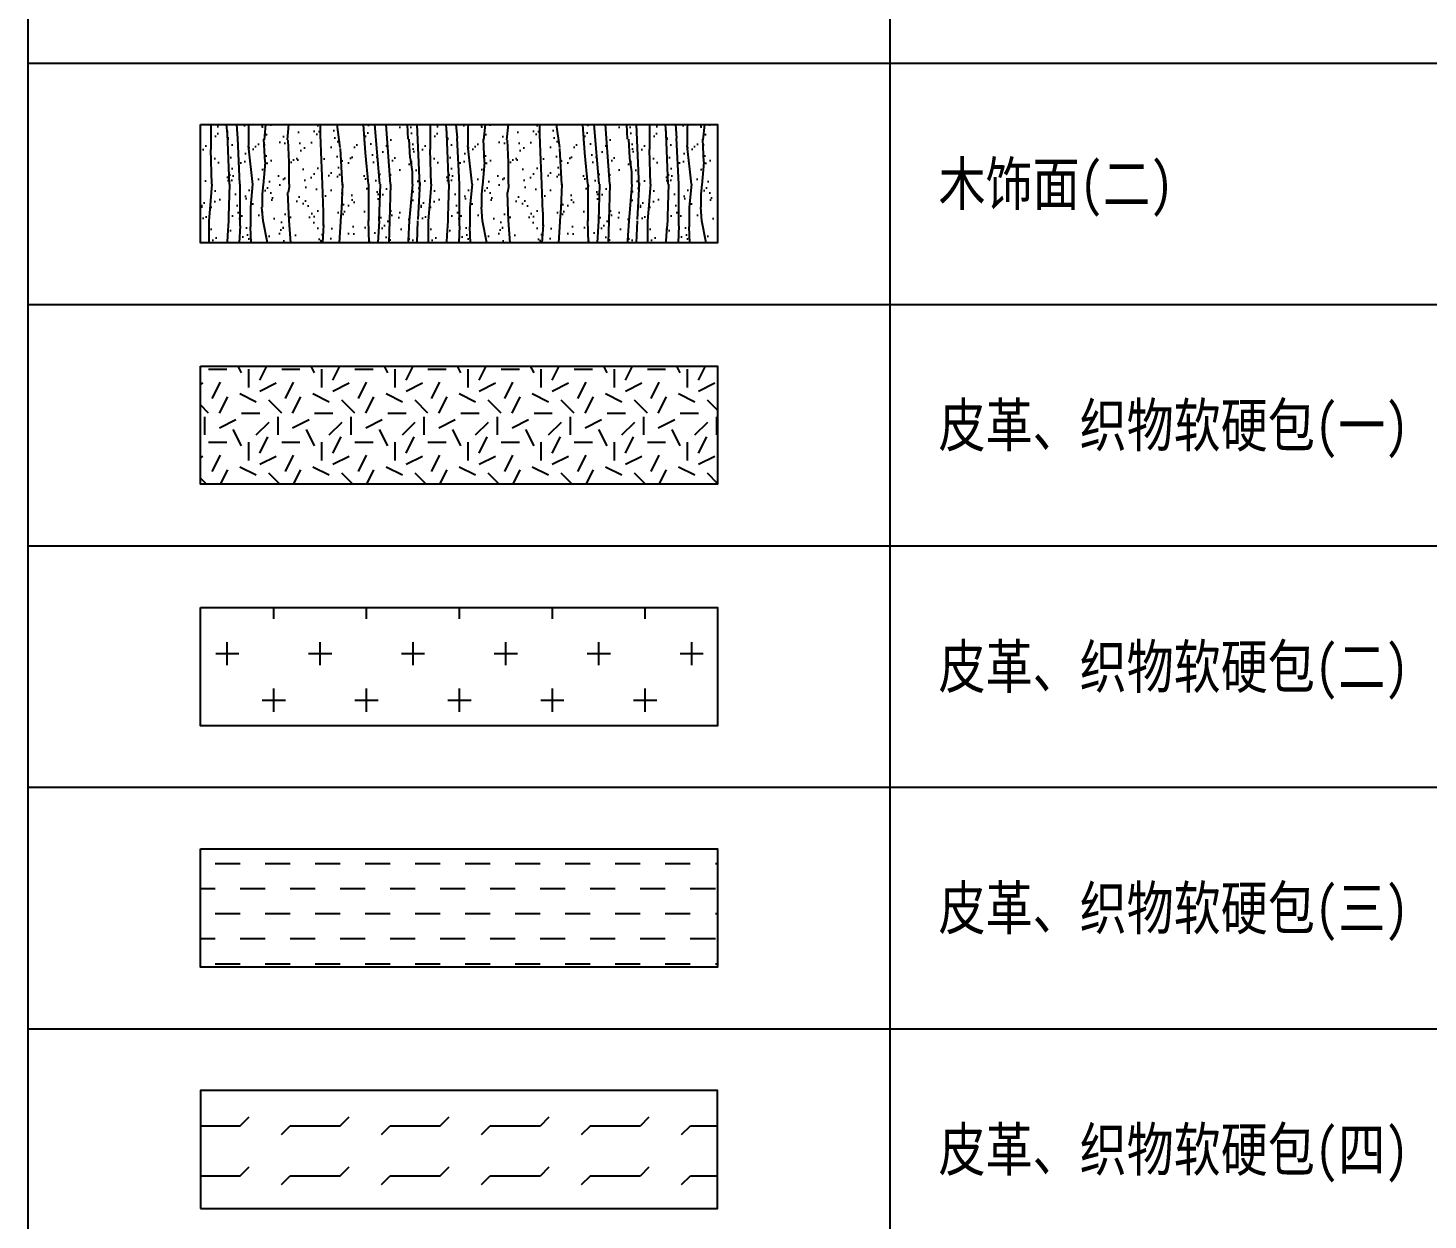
# Model space of a CAD drawing. Header units: millimetres. Extents: x -114775 to 228300, y -175499 to 108657.
# Drawn here: x -101547.9 to -101466.7, y -112301.9 to -112232.8 of the extents above; entities that cross this region are included whole.
import ezdxf
from ezdxf.enums import TextEntityAlignment as Align

# ---------------------------------------------------------------- set-up
doc = ezdxf.new("R2010")
doc.units = ezdxf.units.MM
doc.header["$LTSCALE"] = 1000
for name, color, linetype in [('E-立面填充', 250, 'CONTINUOUS'), ('W-图框', 251, 'CONTINUOUS'), ('W-文字', 35, 'CONTINUOUS')]:
    doc.layers.add(name, color=color, linetype=linetype)
doc.styles.add('WORD-1', font='', dxfattribs={"width": 0.7})
doc.styles.get('WORD-1').set_extended_font_data('FangSong_GB2312')

msp = doc.modelspace()

# ---------------------------------------------------------------- hatches: boundary and pattern name
at = {"layer": 'E-立面填充', "ltscale": 1000}
h = msp.add_hatch(dxfattribs=at)
h.set_pattern_fill('FA木纹深SC1000', color=250, scale=12.72544, angle=90, style=0, pattern_type=2)
h.set_pattern_definition([(266.633539, (-106515.9193, -112422.1599), (-1e-07, -12.72543966), [4.12774, -212.578687]), (268.025065, (-106527.00858, -112425.008), (-1.67e-07, -12.725439713), [1.758367, -367.49871]), (91.974934, (-106527.00858, -112428.52265), (-9.65e-07, 12.72543968), [1.758367, -367.49871]), (267.455195, (-106524.70588, -112423.0083), (-12.725442616, -279.959672629), [2.729572, -570.480507]), (270, (-106524.827, -112425.735), (-12.72544, -12.72544), [2.787477, -9.93796]), (266.633539, (-106519.1309, -112422.4023), (-1e-07, -12.72543966), [3.095806, -213.610618]), (270, (-106519.313, -112425.493), (-12.72544, -12.72544), [3.029867, -9.695572]), (266.423665, (-106518.1614, -112422.2205), (-9e-08, -12.72543973), [2.914347, -201.08997]), (266.347777, (-106518.34316, -112425.1292), (-12.72544048, -203.607034184), [2.85387, -596.458945]), (267.678469, (-106515.37389, -112424.03845), (-12.7254419765, -318.13599169), [4.487886, -937.968173]), (90, (-106526.463, -112428.523), (-12.72544, 12.72544), [4.726592, -7.998847]), (267.768825, (-106524.0393, -112423.85666), (-12.7254419194, -330.8614318664), [4.669535, -975.932728]), (270, (-106525.797, -112422.342), (-12.72544, -12.72544), [4.665995, -8.059445]), (90, (-106523.191, -112426.584), (-12.72544, 12.72544), [1.39374, -11.3317]), (93.814075, (-106522.1002, -112425.4928), (-1.3e-07, 12.72543972), [0.910978, -190.394326]), (101.30993, (-106522.1608, -112424.5838), (-4e-07, 12.7254397), [0.92696, -63.960303]), (267.397437, (-106520.82765, -112425.0686), (-1.9e-07, -12.7254397), [1.334518, -278.914215]), (95.19443, (-106520.8276, -112425.0686), (-6e-07, 12.7254397), [1.33864, -139.218436]), (266.054813, (-106516.46464, -112425.008), (-12.72544144, -178.15615458), [1.761497, -368.152824]), (90, (-106515.169, -112434.569), (-12.72544, 8e-16), [0, -12.72544]), (90, (-106515.007, -112431.24), (-12.72544, 8e-16), [0, -12.72544]), (90, (-106515.141, -112431.387), (-12.72544, 8e-16), [0, -12.72544]), (90, (-106515.867, -112432.178), (-12.72544, 8e-16), [0, -12.72544]), (90, (-106516.501, -112432.87), (-12.72544, 8e-16), [0, -12.72544]), (90, (-106516.635, -112433.017), (-12.72544, 8e-16), [0, -12.72544]), (90, (-106517.36, -112433.808), (-12.72544, 8e-16), [0, -12.72544]), (90, (-106517.995, -112434.5), (-12.72544, 8e-16), [0, -12.72544]), (90, (-106518.129, -112434.647), (-12.72544, 8e-16), [0, -12.72544]), (90, (-106515.071, -112428.157), (-12.72544, 8e-16), [0, -12.72544]), (90, (-106515.705, -112428.849), (-12.72544, 8e-16), [0, -12.72544]), (90, (-106515.84, -112428.996), (-12.72544, 8e-16), [0, -12.72544]), (90, (-106516.565, -112429.787), (-12.72544, 8e-16), [0, -12.72544]), (90, (-106517.199, -112430.479), (-12.72544, 8e-16), [0, -12.72544]), (90, (-106517.333, -112430.626), (-12.72544, 8e-16), [0, -12.72544]), (90, (-106518.059, -112431.418), (-12.72544, 8e-16), [0, -12.72544]), (90, (-106518.693, -112432.11), (-12.72544, 8e-16), [0, -12.72544]), (90, (-106518.827, -112432.256), (-12.72544, 8e-16), [0, -12.72544]), (90, (-106519.552, -112433.048), (-12.72544, 8e-16), [0, -12.72544]), (90, (-106520.186, -112433.74), (-12.72544, 8e-16), [0, -12.72544]), (90, (-106520.321, -112433.886), (-12.72544, 8e-16), [0, -12.72544]), (90, (-106521.046, -112434.678), (-12.72544, 8e-16), [0, -12.72544]), (90, (-106515.769, -112425.766), (-12.72544, 8e-16), [0, -12.72544]), (90, (-106516.403, -112426.458), (-12.72544, 8e-16), [0, -12.72544]), (90, (-106516.537, -112426.605), (-12.72544, 8e-16), [0, -12.72544]), (90, (-106517.263, -112427.397), (-12.72544, 8e-16), [0, -12.72544]), (90, (-106517.897, -112428.088), (-12.72544, 8e-16), [0, -12.72544]), (90, (-106518.031, -112428.235), (-12.72544, 8e-16), [0, -12.72544]), (90, (-106518.757, -112429.027), (-12.72544, 8e-16), [0, -12.72544]), (90, (-106519.391, -112429.719), (-12.72544, 8e-16), [0, -12.72544]), (90, (-106519.525, -112429.865), (-12.72544, 8e-16), [0, -12.72544]), (90, (-106520.25, -112430.657), (-12.72544, 8e-16), [0, -12.72544]), (90, (-106520.884, -112431.349), (-12.72544, 8e-16), [0, -12.72544]), (90, (-106521.019, -112431.495), (-12.72544, 8e-16), [0, -12.72544]), (90, (-106521.744, -112432.287), (-12.72544, 8e-16), [0, -12.72544]), (90, (-106522.378, -112432.979), (-12.72544, 8e-16), [0, -12.72544]), (90, (-106522.513, -112433.126), (-12.72544, 8e-16), [0, -12.72544]), (90, (-106523.238, -112433.917), (-12.72544, 8e-16), [0, -12.72544]), (90, (-106523.872, -112434.609), (-12.72544, 8e-16), [0, -12.72544]), (90, (-106524.006, -112434.756), (-12.72544, 8e-16), [0, -12.72544]), (90, (-106518.595, -112425.698), (-12.72544, 8e-16), [0, -12.72544]), (90, (-106518.729, -112425.844), (-12.72544, 8e-16), [0, -12.72544]), (90, (-106519.455, -112426.636), (-12.72544, 8e-16), [0, -12.72544]), (90, (-106520.089, -112427.328), (-12.72544, 8e-16), [0, -12.72544]), (90, (-106520.223, -112427.474), (-12.72544, 8e-16), [0, -12.72544]), (90, (-106520.948, -112428.266), (-12.72544, 8e-16), [0, -12.72544]), (90, (-106521.582, -112428.958), (-12.72544, 8e-16), [0, -12.72544]), (90, (-106521.717, -112429.104), (-12.72544, 8e-16), [0, -12.72544]), (90, (-106522.442, -112429.896), (-12.72544, 8e-16), [0, -12.72544]), (90, (-106523.076, -112430.588), (-12.72544, 8e-16), [0, -12.72544]), (90, (-106523.21, -112430.735), (-12.72544, 8e-16), [0, -12.72544]), (90, (-106523.936, -112431.526), (-12.72544, 8e-16), [0, -12.72544]), (90, (-106524.57, -112432.218), (-12.72544, 8e-16), [0, -12.72544]), (90, (-106524.704, -112432.365), (-12.72544, 8e-16), [0, -12.72544]), (90, (-106525.43, -112433.156), (-12.72544, 8e-16), [0, -12.72544]), (90, (-106526.064, -112433.848), (-12.72544, 8e-16), [0, -12.72544]), (90, (-106526.198, -112433.995), (-12.72544, 8e-16), [0, -12.72544]), (90, (-106526.923, -112434.787), (-12.72544, 8e-16), [0, -12.72544]), (90, (-106521.646, -112425.875), (-12.72544, 8e-16), [0, -12.72544]), (90, (-106522.28, -112426.567), (-12.72544, 8e-16), [0, -12.72544]), (90, (-106522.415, -112426.714), (-12.72544, 8e-16), [0, -12.72544]), (90, (-106523.14, -112427.505), (-12.72544, 8e-16), [0, -12.72544]), (90, (-106523.774, -112428.197), (-12.72544, 8e-16), [0, -12.72544]), (90, (-106523.909, -112428.344), (-12.72544, 8e-16), [0, -12.72544]), (90, (-106524.634, -112429.135), (-12.72544, 8e-16), [0, -12.72544]), (90, (-106525.268, -112429.827), (-12.72544, 8e-16), [0, -12.72544]), (90, (-106525.402, -112429.974), (-12.72544, 8e-16), [0, -12.72544]), (90, (-106526.128, -112430.766), (-12.72544, 8e-16), [0, -12.72544]), (90, (-106526.762, -112431.457), (-12.72544, 8e-16), [0, -12.72544]), (90, (-106526.896, -112431.604), (-12.72544, 8e-16), [0, -12.72544]), (90, (-106524.472, -112425.806), (-12.72544, 8e-16), [0, -12.72544]), (90, (-106524.607, -112425.953), (-12.72544, 8e-16), [0, -12.72544]), (90, (-106525.332, -112426.744), (-12.72544, 8e-16), [0, -12.72544]), (90, (-106525.966, -112427.436), (-12.72544, 8e-16), [0, -12.72544]), (90, (-106526.1, -112427.583), (-12.72544, 8e-16), [0, -12.72544]), (90, (-106526.826, -112428.375), (-12.72544, 8e-16), [0, -12.72544]), (90, (-106527.46, -112429.067), (-12.72544, 8e-16), [0, -12.72544]), (90, (-106515.479, -112433.03), (-12.72544, 8e-16), [0, -12.72544]), (90, (-106515.693, -112433.365), (-12.72544, 8e-16), [0, -12.72544]), (90, (-106515.484, -112430.553), (-12.72544, 8e-16), [0, -12.72544]), (90, (-106515.697, -112430.888), (-12.72544, 8e-16), [0, -12.72544]), (90, (-106516.702, -112432.464), (-12.72544, 8e-16), [0, -12.72544]), (90, (-106517.471, -112433.672), (-12.72544, 8e-16), [0, -12.72544]), (90, (-106517.685, -112434.007), (-12.72544, 8e-16), [0, -12.72544]), (90, (-106515.488, -112428.076), (-12.72544, 8e-16), [0, -12.72544]), (90, (-106515.702, -112428.411), (-12.72544, 8e-16), [0, -12.72544]), (90, (-106516.706, -112429.988), (-12.72544, 8e-16), [0, -12.72544]), (90, (-106517.475, -112431.195), (-12.72544, 8e-16), [0, -12.72544]), (90, (-106517.689, -112431.53), (-12.72544, 8e-16), [0, -12.72544]), (90, (-106518.693, -112433.107), (-12.72544, 8e-16), [0, -12.72544]), (90, (-106519.462, -112434.314), (-12.72544, 8e-16), [0, -12.72544]), (90, (-106519.676, -112434.65), (-12.72544, 8e-16), [0, -12.72544]), (90, (-106515.493, -112425.599), (-12.72544, 8e-16), [0, -12.72544]), (90, (-106515.706, -112425.934), (-12.72544, 8e-16), [0, -12.72544]), (90, (-106516.711, -112427.511), (-12.72544, 8e-16), [0, -12.72544]), (90, (-106517.48, -112428.718), (-12.72544, 8e-16), [0, -12.72544]), (90, (-106517.694, -112429.053), (-12.72544, 8e-16), [0, -12.72544]), (90, (-106518.698, -112430.63), (-12.72544, 8e-16), [0, -12.72544]), (90, (-106519.467, -112431.837), (-12.72544, 8e-16), [0, -12.72544]), (90, (-106519.68, -112432.173), (-12.72544, 8e-16), [0, -12.72544]), (90, (-106520.685, -112433.749), (-12.72544, 8e-16), [0, -12.72544]), (90, (-106517.484, -112426.241), (-12.72544, 8e-16), [0, -12.72544]), (90, (-106517.698, -112426.577), (-12.72544, 8e-16), [0, -12.72544]), (90, (-106518.702, -112428.153), (-12.72544, 8e-16), [0, -12.72544]), (90, (-106519.471, -112429.36), (-12.72544, 8e-16), [0, -12.72544]), (90, (-106519.685, -112429.696), (-12.72544, 8e-16), [0, -12.72544]), (90, (-106520.69, -112431.272), (-12.72544, 8e-16), [0, -12.72544]), (90, (-106521.459, -112432.48), (-12.72544, 8e-16), [0, -12.72544]), (90, (-106521.672, -112432.815), (-12.72544, 8e-16), [0, -12.72544]), (90, (-106522.676, -112434.391), (-12.72544, 8e-16), [0, -12.72544]), (90, (-106518.707, -112425.676), (-12.72544, 8e-16), [0, -12.72544]), (90, (-106519.476, -112426.884), (-12.72544, 8e-16), [0, -12.72544]), (90, (-106519.69, -112427.219), (-12.72544, 8e-16), [0, -12.72544]), (90, (-106520.694, -112428.795), (-12.72544, 8e-16), [0, -12.72544]), (90, (-106521.463, -112430.003), (-12.72544, 8e-16), [0, -12.72544]), (90, (-106521.677, -112430.338), (-12.72544, 8e-16), [0, -12.72544]), (90, (-106522.681, -112431.915), (-12.72544, 8e-16), [0, -12.72544]), (90, (-106523.45, -112433.122), (-12.72544, 8e-16), [0, -12.72544]), (90, (-106523.664, -112433.457), (-12.72544, 8e-16), [0, -12.72544]), (90, (-106520.698, -112426.319), (-12.72544, 8e-16), [0, -12.72544]), (90, (-106521.468, -112427.526), (-12.72544, 8e-16), [0, -12.72544]), (90, (-106521.681, -112427.861), (-12.72544, 8e-16), [0, -12.72544]), (90, (-106522.685, -112429.438), (-12.72544, 8e-16), [0, -12.72544]), (90, (-106523.455, -112430.645), (-12.72544, 8e-16), [0, -12.72544]), (90, (-106523.668, -112430.98), (-12.72544, 8e-16), [0, -12.72544]), (90, (-106524.673, -112432.557), (-12.72544, 8e-16), [0, -12.72544]), (90, (-106525.442, -112433.764), (-12.72544, 8e-16), [0, -12.72544]), (90, (-106525.655, -112434.1), (-12.72544, 8e-16), [0, -12.72544]), (90, (-106522.69, -112426.961), (-12.72544, 8e-16), [0, -12.72544]), (90, (-106523.459, -112428.168), (-12.72544, 8e-16), [0, -12.72544]), (90, (-106523.673, -112428.504), (-12.72544, 8e-16), [0, -12.72544]), (90, (-106524.677, -112430.08), (-12.72544, 8e-16), [0, -12.72544]), (90, (-106525.446, -112431.287), (-12.72544, 8e-16), [0, -12.72544]), (90, (-106525.66, -112431.623), (-12.72544, 8e-16), [0, -12.72544]), (90, (-106526.664, -112433.199), (-12.72544, 8e-16), [0, -12.72544]), (90, (-106527.433, -112434.407), (-12.72544, 8e-16), [0, -12.72544]), (90, (-106523.464, -112425.692), (-12.72544, 8e-16), [0, -12.72544]), (90, (-106523.677, -112426.027), (-12.72544, 8e-16), [0, -12.72544]), (90, (-106524.682, -112427.603), (-12.72544, 8e-16), [0, -12.72544]), (90, (-106525.451, -112428.811), (-12.72544, 8e-16), [0, -12.72544]), (90, (-106525.664, -112429.146), (-12.72544, 8e-16), [0, -12.72544]), (90, (-106526.669, -112430.722), (-12.72544, 8e-16), [0, -12.72544]), (90, (-106527.438, -112431.93), (-12.72544, 8e-16), [0, -12.72544]), (90, (-106525.455, -112426.334), (-12.72544, 8e-16), [0, -12.72544]), (90, (-106525.669, -112426.669), (-12.72544, 8e-16), [0, -12.72544]), (90, (-106526.673, -112428.246), (-12.72544, 8e-16), [0, -12.72544]), (90, (-106527.442, -112429.453), (-12.72544, 8e-16), [0, -12.72544]), (90, (-106526.678, -112425.769), (-12.72544, 8e-16), [0, -12.72544]), (90, (-106527.447, -112426.976), (-12.72544, 8e-16), [0, -12.72544]), (90, (-106514.902, -112426.053), (-12.72544, 8e-16), [0, -12.72544]), (90, (-106514.847, -112426.467), (-12.72544, 8e-16), [0, -12.72544]), (90, (-106516.95, -112426.14), (-12.72544, 8e-16), [0, -12.72544]), (90, (-106516.864, -112426.786), (-12.72544, 8e-16), [0, -12.72544]), (90, (-106516.81, -112427.2), (-12.72544, 8e-16), [0, -12.72544]), (90, (-106516.668, -112428.281), (-12.72544, 8e-16), [0, -12.72544]), (90, (-106516.583, -112428.927), (-12.72544, 8e-16), [0, -12.72544]), (90, (-106516.528, -112429.341), (-12.72544, 8e-16), [0, -12.72544]), (90, (-106516.386, -112430.422), (-12.72544, 8e-16), [0, -12.72544]), (90, (-106516.301, -112431.068), (-12.72544, 8e-16), [0, -12.72544]), (90, (-106516.246, -112431.482), (-12.72544, 8e-16), [0, -12.72544]), (90, (-106516.104, -112432.563), (-12.72544, 8e-16), [0, -12.72544]), (90, (-106516.019, -112433.209), (-12.72544, 8e-16), [0, -12.72544]), (90, (-106515.964, -112433.623), (-12.72544, 8e-16), [0, -12.72544]), (90, (-106515.822, -112434.703), (-12.72544, 8e-16), [0, -12.72544]), (90, (-106519.055, -112425.793), (-12.72544, 8e-16), [0, -12.72544]), (90, (-106518.912, -112426.873), (-12.72544, 8e-16), [0, -12.72544]), (90, (-106518.827, -112427.52), (-12.72544, 8e-16), [0, -12.72544]), (90, (-106518.773, -112427.934), (-12.72544, 8e-16), [0, -12.72544]), (90, (-106518.63, -112429.014), (-12.72544, 8e-16), [0, -12.72544]), (90, (-106518.545, -112429.661), (-12.72544, 8e-16), [0, -12.72544]), (90, (-106518.491, -112430.075), (-12.72544, 8e-16), [0, -12.72544]), (90, (-106518.349, -112431.155), (-12.72544, 8e-16), [0, -12.72544]), (90, (-106518.263, -112431.802), (-12.72544, 8e-16), [0, -12.72544]), (90, (-106518.209, -112432.216), (-12.72544, 8e-16), [0, -12.72544]), (90, (-106518.067, -112433.296), (-12.72544, 8e-16), [0, -12.72544]), (90, (-106517.982, -112433.942), (-12.72544, 8e-16), [0, -12.72544]), (90, (-106517.927, -112434.356), (-12.72544, 8e-16), [0, -12.72544]), (90, (-106521.072, -112426.112), (-12.72544, 8e-16), [0, -12.72544]), (90, (-106521.017, -112426.526), (-12.72544, 8e-16), [0, -12.72544]), (90, (-106520.875, -112427.606), (-12.72544, 8e-16), [0, -12.72544]), (90, (-106520.79, -112428.253), (-12.72544, 8e-16), [0, -12.72544]), (90, (-106520.735, -112428.667), (-12.72544, 8e-16), [0, -12.72544]), (90, (-106520.593, -112429.747), (-12.72544, 8e-16), [0, -12.72544]), (90, (-106520.508, -112430.394), (-12.72544, 8e-16), [0, -12.72544]), (90, (-106520.454, -112430.808), (-12.72544, 8e-16), [0, -12.72544]), (90, (-106520.311, -112431.888), (-12.72544, 8e-16), [0, -12.72544]), (90, (-106520.226, -112432.535), (-12.72544, 8e-16), [0, -12.72544]), (90, (-106520.172, -112432.949), (-12.72544, 8e-16), [0, -12.72544]), (90, (-106520.03, -112434.029), (-12.72544, 8e-16), [0, -12.72544]), (90, (-106519.944, -112434.676), (-12.72544, 8e-16), [0, -12.72544]), (90, (-106523.12, -112426.199), (-12.72544, 8e-16), [0, -12.72544]), (90, (-106523.034, -112426.846), (-12.72544, 8e-16), [0, -12.72544]), (90, (-106522.98, -112427.26), (-12.72544, 8e-16), [0, -12.72544]), (90, (-106522.838, -112428.34), (-12.72544, 8e-16), [0, -12.72544]), (90, (-106522.753, -112428.986), (-12.72544, 8e-16), [0, -12.72544]), (90, (-106522.698, -112429.4), (-12.72544, 8e-16), [0, -12.72544]), (90, (-106522.556, -112430.481), (-12.72544, 8e-16), [0, -12.72544]), (90, (-106522.471, -112431.127), (-12.72544, 8e-16), [0, -12.72544]), (90, (-106522.416, -112431.541), (-12.72544, 8e-16), [0, -12.72544]), (90, (-106522.274, -112432.622), (-12.72544, 8e-16), [0, -12.72544]), (90, (-106522.189, -112433.268), (-12.72544, 8e-16), [0, -12.72544]), (90, (-106522.134, -112433.682), (-12.72544, 8e-16), [0, -12.72544]), (90, (-106521.992, -112434.762), (-12.72544, 8e-16), [0, -12.72544]), (90, (-106525.225, -112425.852), (-12.72544, 8e-16), [0, -12.72544]), (90, (-106525.082, -112426.932), (-12.72544, 8e-16), [0, -12.72544]), (90, (-106524.997, -112427.579), (-12.72544, 8e-16), [0, -12.72544]), (90, (-106524.943, -112427.993), (-12.72544, 8e-16), [0, -12.72544]), (90, (-106524.8, -112429.073), (-12.72544, 8e-16), [0, -12.72544]), (90, (-106524.715, -112429.72), (-12.72544, 8e-16), [0, -12.72544]), (90, (-106524.661, -112430.134), (-12.72544, 8e-16), [0, -12.72544]), (90, (-106524.519, -112431.214), (-12.72544, 8e-16), [0, -12.72544]), (90, (-106524.433, -112431.86), (-12.72544, 8e-16), [0, -12.72544]), (90, (-106524.379, -112432.275), (-12.72544, 8e-16), [0, -12.72544]), (90, (-106524.237, -112433.355), (-12.72544, 8e-16), [0, -12.72544]), (90, (-106524.152, -112434.001), (-12.72544, 8e-16), [0, -12.72544]), (90, (-106524.097, -112434.415), (-12.72544, 8e-16), [0, -12.72544]), (90, (-106527.327, -112425.525), (-12.72544, 8e-16), [0, -12.72544]), (90, (-106527.242, -112426.171), (-12.72544, 8e-16), [0, -12.72544]), (90, (-106527.187, -112426.585), (-12.72544, 8e-16), [0, -12.72544]), (90, (-106527.045, -112427.666), (-12.72544, 8e-16), [0, -12.72544]), (90, (-106526.96, -112428.312), (-12.72544, 8e-16), [0, -12.72544]), (90, (-106526.905, -112428.726), (-12.72544, 8e-16), [0, -12.72544]), (90, (-106526.763, -112429.806), (-12.72544, 8e-16), [0, -12.72544]), (90, (-106526.678, -112430.453), (-12.72544, 8e-16), [0, -12.72544]), (90, (-106526.624, -112430.867), (-12.72544, 8e-16), [0, -12.72544]), (90, (-106526.481, -112431.947), (-12.72544, 8e-16), [0, -12.72544]), (90, (-106526.396, -112432.594), (-12.72544, 8e-16), [0, -12.72544]), (90, (-106526.342, -112433.008), (-12.72544, 8e-16), [0, -12.72544]), (90, (-106526.2, -112434.088), (-12.72544, 8e-16), [0, -12.72544]), (90, (-106526.114, -112434.735), (-12.72544, 8e-16), [0, -12.72544]), (90, (-106515.347, -112425.962), (-12.72544, 8e-16), [0, -12.72544]), (90, (-106516.88, -112426.012), (-12.72544, 8e-16), [0, -12.72544]), (90, (-106516.057, -112427.085), (-12.72544, 8e-16), [0, -12.72544]), (90, (-106515.321, -112428.044), (-12.72544, 8e-16), [0, -12.72544]), (90, (-106518.412, -112426.062), (-12.72544, 8e-16), [0, -12.72544]), (90, (-106517.589, -112427.135), (-12.72544, 8e-16), [0, -12.72544]), (90, (-106516.853, -112428.094), (-12.72544, 8e-16), [0, -12.72544]), (90, (-106516.067, -112429.119), (-12.72544, 8e-16), [0, -12.72544]), (90, (-106515.243, -112430.192), (-12.72544, 8e-16), [0, -12.72544]), (90, (-106519.945, -112426.112), (-12.72544, 8e-16), [0, -12.72544]), (90, (-106519.122, -112427.185), (-12.72544, 8e-16), [0, -12.72544]), (90, (-106518.386, -112428.144), (-12.72544, 8e-16), [0, -12.72544]), (90, (-106517.599, -112429.169), (-12.72544, 8e-16), [0, -12.72544]), (90, (-106516.776, -112430.242), (-12.72544, 8e-16), [0, -12.72544]), (90, (-106516.04, -112431.201), (-12.72544, 8e-16), [0, -12.72544]), (90, (-106515.253, -112432.226), (-12.72544, 8e-16), [0, -12.72544]), (90, (-106521.477, -112426.162), (-12.72544, 8e-16), [0, -12.72544]), (90, (-106520.654, -112427.235), (-12.72544, 8e-16), [0, -12.72544]), (90, (-106519.918, -112428.194), (-12.72544, 8e-16), [0, -12.72544]), (90, (-106519.131, -112429.219), (-12.72544, 8e-16), [0, -12.72544]), (90, (-106518.308, -112430.292), (-12.72544, 8e-16), [0, -12.72544]), (90, (-106517.572, -112431.251), (-12.72544, 8e-16), [0, -12.72544]), (90, (-106516.786, -112432.276), (-12.72544, 8e-16), [0, -12.72544]), (90, (-106515.963, -112433.349), (-12.72544, 8e-16), [0, -12.72544]), (90, (-106515.227, -112434.308), (-12.72544, 8e-16), [0, -12.72544]), (90, (-106523.01, -112426.212), (-12.72544, 8e-16), [0, -12.72544]), (90, (-106522.187, -112427.285), (-12.72544, 8e-16), [0, -12.72544]), (90, (-106521.451, -112428.244), (-12.72544, 8e-16), [0, -12.72544]), (90, (-106520.664, -112429.27), (-12.72544, 8e-16), [0, -12.72544]), (90, (-106519.841, -112430.342), (-12.72544, 8e-16), [0, -12.72544]), (90, (-106519.105, -112431.301), (-12.72544, 8e-16), [0, -12.72544]), (90, (-106518.318, -112432.327), (-12.72544, 8e-16), [0, -12.72544]), (90, (-106517.495, -112433.399), (-12.72544, 8e-16), [0, -12.72544]), (90, (-106516.759, -112434.358), (-12.72544, 8e-16), [0, -12.72544]), (90, (-106524.542, -112426.262), (-12.72544, 8e-16), [0, -12.72544]), (90, (-106523.719, -112427.335), (-12.72544, 8e-16), [0, -12.72544]), (90, (-106522.983, -112428.294), (-12.72544, 8e-16), [0, -12.72544]), (90, (-106522.196, -112429.32), (-12.72544, 8e-16), [0, -12.72544]), (90, (-106521.373, -112430.392), (-12.72544, 8e-16), [0, -12.72544]), (90, (-106520.637, -112431.351), (-12.72544, 8e-16), [0, -12.72544]), (90, (-106519.85, -112432.377), (-12.72544, 8e-16), [0, -12.72544]), (90, (-106519.028, -112433.449), (-12.72544, 8e-16), [0, -12.72544]), (90, (-106518.292, -112434.408), (-12.72544, 8e-16), [0, -12.72544]), (90, (-106526.075, -112426.313), (-12.72544, 8e-16), [0, -12.72544]), (90, (-106525.252, -112427.385), (-12.72544, 8e-16), [0, -12.72544]), (90, (-106524.516, -112428.344), (-12.72544, 8e-16), [0, -12.72544]), (90, (-106523.729, -112429.37), (-12.72544, 8e-16), [0, -12.72544]), (90, (-106522.906, -112430.442), (-12.72544, 8e-16), [0, -12.72544]), (90, (-106522.17, -112431.401), (-12.72544, 8e-16), [0, -12.72544]), (90, (-106521.383, -112432.427), (-12.72544, 8e-16), [0, -12.72544]), (90, (-106520.56, -112433.5), (-12.72544, 8e-16), [0, -12.72544]), (90, (-106519.824, -112434.459), (-12.72544, 8e-16), [0, -12.72544]), (90, (-106526.784, -112427.435), (-12.72544, 8e-16), [0, -12.72544]), (90, (-106526.048, -112428.394), (-12.72544, 8e-16), [0, -12.72544]), (90, (-106525.261, -112429.42), (-12.72544, 8e-16), [0, -12.72544]), (90, (-106524.438, -112430.492), (-12.72544, 8e-16), [0, -12.72544]), (90, (-106523.702, -112431.452), (-12.72544, 8e-16), [0, -12.72544]), (90, (-106522.916, -112432.477), (-12.72544, 8e-16), [0, -12.72544]), (90, (-106522.092, -112433.55), (-12.72544, 8e-16), [0, -12.72544]), (90, (-106521.357, -112434.509), (-12.72544, 8e-16), [0, -12.72544]), (90, (-106526.794, -112429.47), (-12.72544, 8e-16), [0, -12.72544]), (90, (-106525.971, -112430.543), (-12.72544, 8e-16), [0, -12.72544]), (90, (-106525.235, -112431.502), (-12.72544, 8e-16), [0, -12.72544]), (90, (-106524.448, -112432.527), (-12.72544, 8e-16), [0, -12.72544]), (90, (-106523.625, -112433.6), (-12.72544, 8e-16), [0, -12.72544]), (90, (-106522.889, -112434.559), (-12.72544, 8e-16), [0, -12.72544]), (90, (-106526.767, -112431.552), (-12.72544, 8e-16), [0, -12.72544]), (90, (-106525.98, -112432.577), (-12.72544, 8e-16), [0, -12.72544]), (90, (-106525.157, -112433.65), (-12.72544, 8e-16), [0, -12.72544]), (90, (-106524.421, -112434.609), (-12.72544, 8e-16), [0, -12.72544]), (90, (-106526.69, -112433.7), (-12.72544, 8e-16), [0, -12.72544]), (90, (-106525.954, -112434.659), (-12.72544, 8e-16), [0, -12.72544]), (90, (-106527.486, -112434.709), (-12.72544, 8e-16), [0, -12.72544]), (265.236358, (-106518.1008, -112434.1582), (-7e-08, -12.72543973), [0.72969, -152.50489]), (270, (-106523.373, -112434.098), (-12.72544, -12.72544), [0.787765, -11.937674]), (90, (-106523.979, -112434.885), (-12.72544, 12.72544), [2.120907, -10.604533]), (268.363422, (-106515.2527, -112432.76447), (-2.64e-07, -12.725439747), [2.121772, -443.45037]), (268.363422, (-106515.85867, -112432.76447), (-2.64e-07, -12.725439747), [2.121772, -443.45037]), (270, (-106516.525, -112434.219), (-12.72544, -12.72544), [0.66657, -12.05887]), (90, (-106519.131, -112434.885), (-12.72544, 12.72544), [0.48478, -12.24066]), (92.121096, (-106521.13064, -112434.88537), (-7.7e-07, 12.725439627), [1.63725, -342.18519]), (94.398705, (-106522.6456, -112434.8854), (9e-09, 12.72543976), [0.790093, -165.12934]), (270, (-106524.645, -112434.643), (-12.72544, -12.72544), [0.24239, -12.48305]), (264.80557, (-106525.736, -112434.2188), (3e-08, -12.72543975), [0.66932, -139.887755]), (266.729512, (-106526.2814, -112432.76447), (-12.725439998, -216.332473974), [2.124366, -443.99259]), (265.100907, (-106526.7056, -112432.76447), (-12.72544109, -152.705275943), [2.128683, -444.894836]), (94.573921, (-106525.67544, -112428.52265), (-12.725439623, 152.70527562), [1.519773, -317.632625]), (262.874983, (-106523.191, -112426.5835), (-2e-07, -12.72543974), [1.954205, -100.64157]), (266.423665, (-106523.4333, -112428.52265), (-9e-08, -12.72543973), [0.97145, -203.032863]), (270, (-106523.494, -112429.492), (-12.72544, -12.72544), [1.030155, -11.695285]), (263.884496, (-106522.4032, -112428.52265), (-12.72544005, -114.528957303), [1.706436, -356.645196]), (263.884496, (-106521.07004, -112428.52265), (-12.72544005, -114.528957303), [1.706436, -356.645196]), (96.340192, (-106518.4644, -112428.5227), (-3.2e-07, 12.7254396), [0.548732, -114.685025]), (94.085617, (-106515.2527, -112432.7645), (-6.3e-07, 12.72543966), [4.25262, -174.357434]), (264.093858, (-106516.58584, -112426.76533), (-12.725441517, -127.25439571), [1.7667, -369.24043]), (264.289406, (-106516.7676, -112428.5227), (-1.8e-07, -12.7254397), [0.608996, -127.28009]), (268.451842, (-106516.16165, -112426.28055), (-8.4e-08, -12.725439704), [2.24292, -468.77028]), (93.814075, (-106516.707, -112430.94655), (-1.3e-07, 12.72543972), [1.821955, -189.48335]), (95.710593, (-106516.5252, -112432.7645), (-2.4e-07, 12.72543968), [1.826987, -126.062098]), (270, (-106516.525, -112433.431), (-12.72544, -12.72544), [0.787765, -11.937674]), (270, (-106516.525, -112432.764), (-12.72544, -12.72544), [0.66657, -12.05887]), (267.510447, (-106518.04017, -112432.76447), (-7e-08, -12.72543972), [1.395055, -291.56656]), (258.690067, (-106521.1306, -112432.9463), (-7e-08, -12.7254398), [0.308987, -64.578278]), (270, (-106521.13, -112432.764), (-12.72544, -12.72544), [0.181792, -12.543647]), (270, (-106522.706, -112433.37), (-12.72544, -12.72544), [0.727168, -11.99827]), (264.289406, (-106522.6456, -112432.7645), (-1.8e-07, -12.7254397), [0.608996, -127.28009]), (264.80557, (-106523.2515, -112432.7645), (3e-08, -12.72543975), [1.33864, -139.218436]), (265.236358, (-106525.6148, -112432.7645), (-7e-08, -12.72543973), [1.459377, -151.7752]), (92.489553, (-106519.1915, -112432.76447), (-3.1e-07, 12.72543971), [1.395055, -291.56656]), (92.385944, (-106519.2521, -112431.37073), (-5.67e-07, 12.72543964), [1.455598, -304.219948]), (90, (-106521.13, -112432.764), (-12.72544, 12.72544), [1.272544, -11.452896]), (92.726311, (-106521.13064, -112431.4919), (-6.3e-07, 12.7254397), [1.273986, -266.263054]), (264.80557, (-106522.5244, -112431.4919), (3e-08, -12.72543975), [1.33864, -139.218436]), (92.602562, (-106522.5244, -112431.4919), (-7.74e-07, 12.725439665), [1.334518, -278.914215]), (96.170175, (-106523.25154, -112432.76447), (-12.725439702, 114.528957316), [2.255165, -471.329557]), (92.602562, (-106523.9787, -112432.76447), (-7.74e-07, 12.725439665), [2.669036, -277.579698]), (92.385944, (-106524.5847, -112432.76447), (-5.67e-07, 12.72543964), [2.911196, -302.76435]), (270, (-106525.675, -112428.765), (-12.72544, -12.72544), [1.999712, -10.725727]), (91.735705, (-106525.61484, -112432.76447), (-3.4e-07, 12.725439704), [2.00063, -418.131645]), (90, (-106526.706, -112432.764), (-12.72544, 12.72544), [0.727168, -11.99827]), (98.746162, (-106526.7056, -112432.0373), (-12.72543967, 76.35263822), [0.797033, -166.57999]), (93.17983, (-106526.8268, -112431.2495), (-2.5e-07, 12.72543965), [1.092434, -228.31868]), (92.121096, (-106519.1309, -112434.4006), (-7.7e-07, 12.725439627), [1.63725, -342.18519]), (268.152389, (-106524.5847, -112432.76447), (-2.12e-07, -12.725439646), [1.879494, -392.814332]), (94.8990924, (-106515.85867, -112432.76447), (-12.725440258, 152.70527601), [4.257367, -442.76615]), (90, (-106519.313, -112429.916), (-12.72544, 12.72544), [1.39374, -11.3317]), (95.19443, (-106524.7059, -112429.8558), (-6e-07, 12.7254397), [1.33864, -139.218436]), (90, (-106525.675, -112428.765), (-12.72544, 12.72544), [0.24239, -12.48305]), (92.4540317, (-106526.2814, -112432.76447), (-12.7254396217, 292.685112643), [4.245707, -887.35275]), (92.121096, (-106526.948, -112430.1588), (-7.7e-07, 12.725439627), [1.63725, -342.18519]), (93.270488, (-106518.04017, -112432.76447), (-12.725439696, 216.332473992), [2.124366, -443.99259]), (98.130102, (-106518.1614, -112430.6436), (-7e-07, 12.72543956), [2.14244, -87.840007]), (94.398705, (-106524.0999, -112430.0982), (9e-09, 12.72543976), [1.580185, -164.339242]), (260.909723, (-106522.1608, -112427.0077), (-12.725439486, -76.35263822), [1.534202, -320.648198]), (267.709389, (-106522.1002, -112425.4928), (-1.9e-07, -12.72543972), [1.516145, -316.874253]), (270, (-106521.07, -112428.159), (-12.72544, -12.72544), [0.363584, -12.361855]), (264.093858, (-106520.88825, -112426.40175), (-12.725441517, -127.25439571), [1.7667, -369.24043]), (90, (-106514.91, -112424.828), (-12.72544, 8e-16), [0, -12.72544]), (90, (-106515.044, -112424.975), (-12.72544, 8e-16), [0, -12.72544]), (90, (-106515.607, -112422.437), (-12.72544, 8e-16), [0, -12.72544]), (90, (-106515.742, -112422.584), (-12.72544, 8e-16), [0, -12.72544]), (90, (-106516.467, -112423.375), (-12.72544, 8e-16), [0, -12.72544]), (90, (-106517.101, -112424.067), (-12.72544, 8e-16), [0, -12.72544]), (90, (-106517.236, -112424.214), (-12.72544, 8e-16), [0, -12.72544]), (90, (-106517.961, -112425.006), (-12.72544, 8e-16), [0, -12.72544]), (90, (-106518.659, -112422.615), (-12.72544, 8e-16), [0, -12.72544]), (90, (-106519.293, -112423.307), (-12.72544, 8e-16), [0, -12.72544]), (90, (-106519.427, -112423.453), (-12.72544, 8e-16), [0, -12.72544]), (90, (-106520.153, -112424.245), (-12.72544, 8e-16), [0, -12.72544]), (90, (-106520.787, -112424.937), (-12.72544, 8e-16), [0, -12.72544]), (90, (-106520.921, -112425.083), (-12.72544, 8e-16), [0, -12.72544]), (90, (-106521.485, -112422.546), (-12.72544, 8e-16), [0, -12.72544]), (90, (-106521.619, -112422.693), (-12.72544, 8e-16), [0, -12.72544]), (90, (-106522.345, -112423.484), (-12.72544, 8e-16), [0, -12.72544]), (90, (-106522.979, -112424.176), (-12.72544, 8e-16), [0, -12.72544]), (90, (-106523.113, -112424.323), (-12.72544, 8e-16), [0, -12.72544]), (90, (-106523.838, -112425.114), (-12.72544, 8e-16), [0, -12.72544]), (90, (-106524.536, -112422.723), (-12.72544, 8e-16), [0, -12.72544]), (90, (-106525.17, -112423.415), (-12.72544, 8e-16), [0, -12.72544]), (90, (-106525.305, -112423.562), (-12.72544, 8e-16), [0, -12.72544]), (90, (-106526.03, -112424.354), (-12.72544, 8e-16), [0, -12.72544]), (90, (-106526.664, -112425.046), (-12.72544, 8e-16), [0, -12.72544]), (90, (-106526.798, -112425.192), (-12.72544, 8e-16), [0, -12.72544]), (90, (-106527.362, -112422.655), (-12.72544, 8e-16), [0, -12.72544]), (90, (-106515.497, -112423.122), (-12.72544, 8e-16), [0, -12.72544]), (90, (-106515.711, -112423.458), (-12.72544, 8e-16), [0, -12.72544]), (90, (-106516.715, -112425.034), (-12.72544, 8e-16), [0, -12.72544]), (90, (-106516.72, -112422.557), (-12.72544, 8e-16), [0, -12.72544]), (90, (-106517.489, -112423.765), (-12.72544, 8e-16), [0, -12.72544]), (90, (-106517.703, -112424.1), (-12.72544, 8e-16), [0, -12.72544]), (90, (-106518.711, -112423.2), (-12.72544, 8e-16), [0, -12.72544]), (90, (-106519.48, -112424.407), (-12.72544, 8e-16), [0, -12.72544]), (90, (-106519.694, -112424.742), (-12.72544, 8e-16), [0, -12.72544]), (90, (-106519.699, -112422.265), (-12.72544, 8e-16), [0, -12.72544]), (90, (-106520.703, -112423.842), (-12.72544, 8e-16), [0, -12.72544]), (90, (-106521.472, -112425.049), (-12.72544, 8e-16), [0, -12.72544]), (90, (-106521.686, -112425.385), (-12.72544, 8e-16), [0, -12.72544]), (90, (-106521.477, -112422.572), (-12.72544, 8e-16), [0, -12.72544]), (90, (-106521.69, -112422.908), (-12.72544, 8e-16), [0, -12.72544]), (90, (-106522.694, -112424.484), (-12.72544, 8e-16), [0, -12.72544]), (90, (-106523.468, -112423.215), (-12.72544, 8e-16), [0, -12.72544]), (90, (-106523.682, -112423.55), (-12.72544, 8e-16), [0, -12.72544]), (90, (-106524.686, -112425.126), (-12.72544, 8e-16), [0, -12.72544]), (90, (-106524.69, -112422.65), (-12.72544, 8e-16), [0, -12.72544]), (90, (-106525.46, -112423.857), (-12.72544, 8e-16), [0, -12.72544]), (90, (-106525.673, -112424.192), (-12.72544, 8e-16), [0, -12.72544]), (90, (-106526.682, -112423.292), (-12.72544, 8e-16), [0, -12.72544]), (90, (-106527.451, -112424.5), (-12.72544, 8e-16), [0, -12.72544]), (90, (-106515.411, -112422.185), (-12.72544, 8e-16), [0, -12.72544]), (90, (-106515.269, -112423.266), (-12.72544, 8e-16), [0, -12.72544]), (90, (-106515.184, -112423.912), (-12.72544, 8e-16), [0, -12.72544]), (90, (-106515.129, -112424.326), (-12.72544, 8e-16), [0, -12.72544]), (90, (-106514.987, -112425.407), (-12.72544, 8e-16), [0, -12.72544]), (90, (-106517.428, -112422.505), (-12.72544, 8e-16), [0, -12.72544]), (90, (-106517.374, -112422.919), (-12.72544, 8e-16), [0, -12.72544]), (90, (-106517.231, -112423.999), (-12.72544, 8e-16), [0, -12.72544]), (90, (-106517.146, -112424.646), (-12.72544, 8e-16), [0, -12.72544]), (90, (-106517.092, -112425.06), (-12.72544, 8e-16), [0, -12.72544]), (90, (-106519.476, -112422.591), (-12.72544, 8e-16), [0, -12.72544]), (90, (-106519.391, -112423.238), (-12.72544, 8e-16), [0, -12.72544]), (90, (-106519.336, -112423.652), (-12.72544, 8e-16), [0, -12.72544]), (90, (-106519.194, -112424.732), (-12.72544, 8e-16), [0, -12.72544]), (90, (-106519.109, -112425.379), (-12.72544, 8e-16), [0, -12.72544]), (90, (-106521.581, -112422.244), (-12.72544, 8e-16), [0, -12.72544]), (90, (-106521.439, -112423.325), (-12.72544, 8e-16), [0, -12.72544]), (90, (-106521.354, -112423.971), (-12.72544, 8e-16), [0, -12.72544]), (90, (-106521.299, -112424.385), (-12.72544, 8e-16), [0, -12.72544]), (90, (-106521.157, -112425.466), (-12.72544, 8e-16), [0, -12.72544]), (90, (-106523.598, -112422.564), (-12.72544, 8e-16), [0, -12.72544]), (90, (-106523.544, -112422.978), (-12.72544, 8e-16), [0, -12.72544]), (90, (-106523.401, -112424.058), (-12.72544, 8e-16), [0, -12.72544]), (90, (-106523.316, -112424.705), (-12.72544, 8e-16), [0, -12.72544]), (90, (-106523.262, -112425.119), (-12.72544, 8e-16), [0, -12.72544]), (90, (-106525.646, -112422.65), (-12.72544, 8e-16), [0, -12.72544]), (90, (-106525.561, -112423.297), (-12.72544, 8e-16), [0, -12.72544]), (90, (-106525.506, -112423.711), (-12.72544, 8e-16), [0, -12.72544]), (90, (-106525.364, -112424.791), (-12.72544, 8e-16), [0, -12.72544]), (90, (-106525.279, -112425.438), (-12.72544, 8e-16), [0, -12.72544]), (90, (-106527.469, -112424.444), (-12.72544, 8e-16), [0, -12.72544]), (90, (-106516.161, -112422.855), (-12.72544, 8e-16), [0, -12.72544]), (90, (-106515.338, -112423.927), (-12.72544, 8e-16), [0, -12.72544]), (90, (-106517.693, -112422.905), (-12.72544, 8e-16), [0, -12.72544]), (90, (-106516.87, -112423.977), (-12.72544, 8e-16), [0, -12.72544]), (90, (-106516.134, -112424.936), (-12.72544, 8e-16), [0, -12.72544]), (90, (-106519.226, -112422.955), (-12.72544, 8e-16), [0, -12.72544]), (90, (-106518.403, -112424.027), (-12.72544, 8e-16), [0, -12.72544]), (90, (-106517.667, -112424.987), (-12.72544, 8e-16), [0, -12.72544]), (90, (-106520.758, -112423.005), (-12.72544, 8e-16), [0, -12.72544]), (90, (-106519.935, -112424.078), (-12.72544, 8e-16), [0, -12.72544]), (90, (-106519.199, -112425.037), (-12.72544, 8e-16), [0, -12.72544]), (90, (-106522.29, -112423.055), (-12.72544, 8e-16), [0, -12.72544]), (90, (-106521.468, -112424.128), (-12.72544, 8e-16), [0, -12.72544]), (90, (-106520.732, -112425.087), (-12.72544, 8e-16), [0, -12.72544]), (90, (-106523.823, -112423.105), (-12.72544, 8e-16), [0, -12.72544]), (90, (-106523, -112424.178), (-12.72544, 8e-16), [0, -12.72544]), (90, (-106522.264, -112425.137), (-12.72544, 8e-16), [0, -12.72544]), (90, (-106525.356, -112423.155), (-12.72544, 8e-16), [0, -12.72544]), (90, (-106524.532, -112424.228), (-12.72544, 8e-16), [0, -12.72544]), (90, (-106523.797, -112425.187), (-12.72544, 8e-16), [0, -12.72544]), (90, (-106526.888, -112423.205), (-12.72544, 8e-16), [0, -12.72544]), (90, (-106526.065, -112424.278), (-12.72544, 8e-16), [0, -12.72544]), (90, (-106525.329, -112425.237), (-12.72544, 8e-16), [0, -12.72544]), (90, (-106526.861, -112425.287), (-12.72544, 8e-16), [0, -12.72544]), (268.152389, (-106515.3133, -112422.15993), (-2.12e-07, -12.725439646), [1.879494, -392.814332]), (91.684684, (-106516.46464, -112424.22024), (-6.55e-07, 12.725439627), [2.0612, -430.790836]), (90, (-106519.131, -112422.463), (-12.72544, 12.72544), [0.302987, -12.422452]), (270, (-106518.161, -112422.16), (-12.72544, -12.72544), [0.060597, -12.664842]), (266.987212, (-106526.8874, -112422.15993), (-1.5e-07, -12.72543971), [1.152943, -240.965058]), (267.878903, (-106526.4026, -112422.15993), (-1.4e-07, -12.725439655), [1.63725, -342.18519]), (270, (-106525.797, -112422.16), (-12.72544, -12.72544), [0.181792, -12.543647]), (265.914383, (-106524.6453, -112422.1599), (-5e-08, -12.7254397), [0.850524, -177.75953]), (90, (-106523.979, -112422.463), (-12.72544, 12.72544), [0.302987, -12.422452]), (270, (-106523.373, -112422.16), (-12.72544, -12.72544), [0.363584, -12.361855]), (101.30993, (-106522.3426, -112423.6749), (-4e-07, 12.7254397), [1.544935, -63.34233]), (94.398705, (-106521.0094, -112423.7355), (9e-09, 12.72543976), [1.580185, -164.339242]), (267.954591, (-106526.948, -112423.3113), (-1.2e-07, -12.725439648), [1.697807, -354.84167]), (267.510447, (-106523.9787, -112422.4629), (-7e-08, -12.72543972), [1.395055, -291.56656]), (92.602562, (-106523.25154, -112425.1898), (-7.74e-07, 12.725439665), [2.669036, -277.579698]), (90, (-106516.465, -112425.008), (-12.72544, 12.72544), [0.787765, -11.937674])])
h.paths.add_polyline_path([(-101507.894, -112238.421), (-101537.894, -112238.421), (-101537.894, -112245.276), (-101507.894, -112245.276)])
h = msp.add_hatch(dxfattribs=at)
h.set_pattern_fill('DD地毯1SC500', color=250, scale=4.241813, style=0, pattern_type=2)
h.set_pattern_definition([(0, (-106184.5424, -112509.657), (4.2418132, 4.2418132), [1.0604533, -3.18136]), (0, (-106182.2094, -112507.112), (4.2418132, 4.2418132), [1.0604533, -3.18136]), (90, (-106184.118, -112508.1725), (-4.2418132, 4.2418132), [1.0604533, -3.18136]), (90, (-106182.4215, -112506.688), (-4.2418132, 4.2418132), [1.0604533, -3.18136]), (45, (-106183.694, -112506.6878), (5e-16, 4.2418132), [1.0604533, -4.9383765]), (135, (-106182.2094, -112509.657), (-4.2418132, 5e-16), [1.0604533, -4.9383765]), (26.56505, (-106183.482, -112508.3846), (4.2418132, 2e-09), [1.0604533, -8.4245294]), (26.56505, (-106181.5731, -112506.2637), (4.2418132, 2e-09), [1.0604533, -8.4245294]), (63.43495, (-106181.5731, -112509.6571), (2e-10, 4.2418132), [1.0604533, -8.4245294]), (63.43495, (-106183.482, -112507.7483), (2e-10, 4.2418132), [1.0604533, -8.4245294]), (63.43495, (-106181.9973, -112508.8087), (2e-10, 4.2418132), [1.0604533, -8.4245294]), (116.56505, (-106184.5424, -112507.3241), (-2e-09, 4.2418132), [1.0604533, -8.4245294]), (153.43495, (-106183.694, -112509.0208), (-4.2418132, 2e-10), [1.0604533, -8.4245294])])
h.paths.add_polyline_path([(-101537.894, -112252.421), (-101507.894, -112252.421), (-101507.894, -112259.276), (-101537.894, -112259.276)])
h = msp.add_hatch(dxfattribs=at)
h.set_pattern_fill('CROSS', color=250, scale=0.424181, style=0)
h.set_pattern_definition([(0, (-116012.1558, -112059.0016), (2.6935514, 2.6935514), [1.3467757, -4.0403271]), (90, (-116011.4824, -112059.675), (-2.6935514, 2.6935514), [1.3467757, -4.0403271])])
h.paths.add_polyline_path([(-101537.894, -112266.421), (-101507.894, -112266.421), (-101507.894, -112273.276), (-101537.894, -112273.276)])
h = msp.add_hatch(dxfattribs=at)
h.set_pattern_fill('DASH', color=250, scale=0.45696, style=0)
h.set_pattern_definition([(0, (-116012.1558, -112059.2928), (1.450848, 1.450848), [1.450848, -1.450848])])
h.paths.add_polyline_path([(-101537.894, -112280.421), (-101507.894, -112280.421), (-101507.894, -112287.276), (-101537.894, -112287.276)])
h = msp.add_hatch(dxfattribs=at)
h.set_pattern_fill('FLEX', color=250, scale=0.45696, style=0)
h.set_pattern_definition([(0, (-116012.1558, -112052.7296), (0, 2.901696), [2.901696, -2.901696]), (45, (-116009.254, -112052.7296), (2e-16, 2.90169725), [0.725424, -2.6527716, 0.725424, -4.1036196])])
h.paths.add_polyline_path([(-101537.894, -112301.276), (-101507.894, -112301.276), (-101507.894, -112294.421), (-101537.894, -112294.421)])

# ---------------------------------------------------------------- linework, layer by layer
at = {"layer": 'E-立面填充', "color": 142, "ltscale": 1000}
for points in [[(-101537.894, -112238.421), (-101507.894, -112238.421), (-101507.894, -112245.276), (-101537.894, -112245.276)], [(-101537.894, -112252.421), (-101507.894, -112252.421), (-101507.894, -112259.276), (-101537.894, -112259.276)], [(-101537.894, -112266.421), (-101507.894, -112266.421), (-101507.894, -112273.276), (-101537.894, -112273.276)], [(-101537.894, -112280.421), (-101507.894, -112280.421), (-101507.894, -112287.276), (-101537.894, -112287.276)], [(-101537.894, -112301.276), (-101507.894, -112301.276), (-101507.894, -112294.421), (-101537.894, -112294.421)]]:
    msp.add_lwpolyline(points, close=True, dxfattribs=at)
at = {"layer": 'W-图框', "color": 146, "linetype": 'ByBlock'}
msp.add_line((-101497.894, -112486.848), (-101497.894, -112164.848), dxfattribs=at)
at = {"layer": 'W-图框', "color": 251, "linetype": 'ByBlock'}
for p, q in [((-101547.894, -112234.848), (-101397.894, -112234.848)), ((-101547.894, -112248.848), (-101397.894, -112248.848)), ((-101547.894, -112262.848), (-101397.894, -112262.848)), ((-101547.894, -112276.848), (-101397.894, -112276.848)), ((-101547.894, -112290.848), (-101397.894, -112290.848))]:
    msp.add_line(p, q, dxfattribs=at)
at = {"layer": 'W-图框', "color": 146}
msp.add_lwpolyline([(-101397.894, -112138.848), (-101547.894, -112138.848), (-101547.894, -112486.848), (-101397.894, -112486.848)], close=True, dxfattribs=at)

# ---------------------------------------------------------------- texts
at = {"layer": 'W-文字', "color": 35, "linetype": 'ByBlock', "lineweight": 0, "ltscale": 0.01, "style": 'WORD-1', "width": 0.8}
for s, p in [('木饰面(二)', (-101495.081, -112241.848)), ('皮革、织物软硬包(一)', (-101495.081, -112255.848)), ('皮革、织物软硬包(二)', (-101495.081, -112269.848)), ('皮革、织物软硬包(三)', (-101495.081, -112283.848)), ('皮革、织物软硬包(四)', (-101495.081, -112297.848))]:
    msp.add_text(s, height=2.5, dxfattribs=at).set_placement(p, align=Align.MIDDLE_LEFT)

doc.saveas('drawing.dxf')
